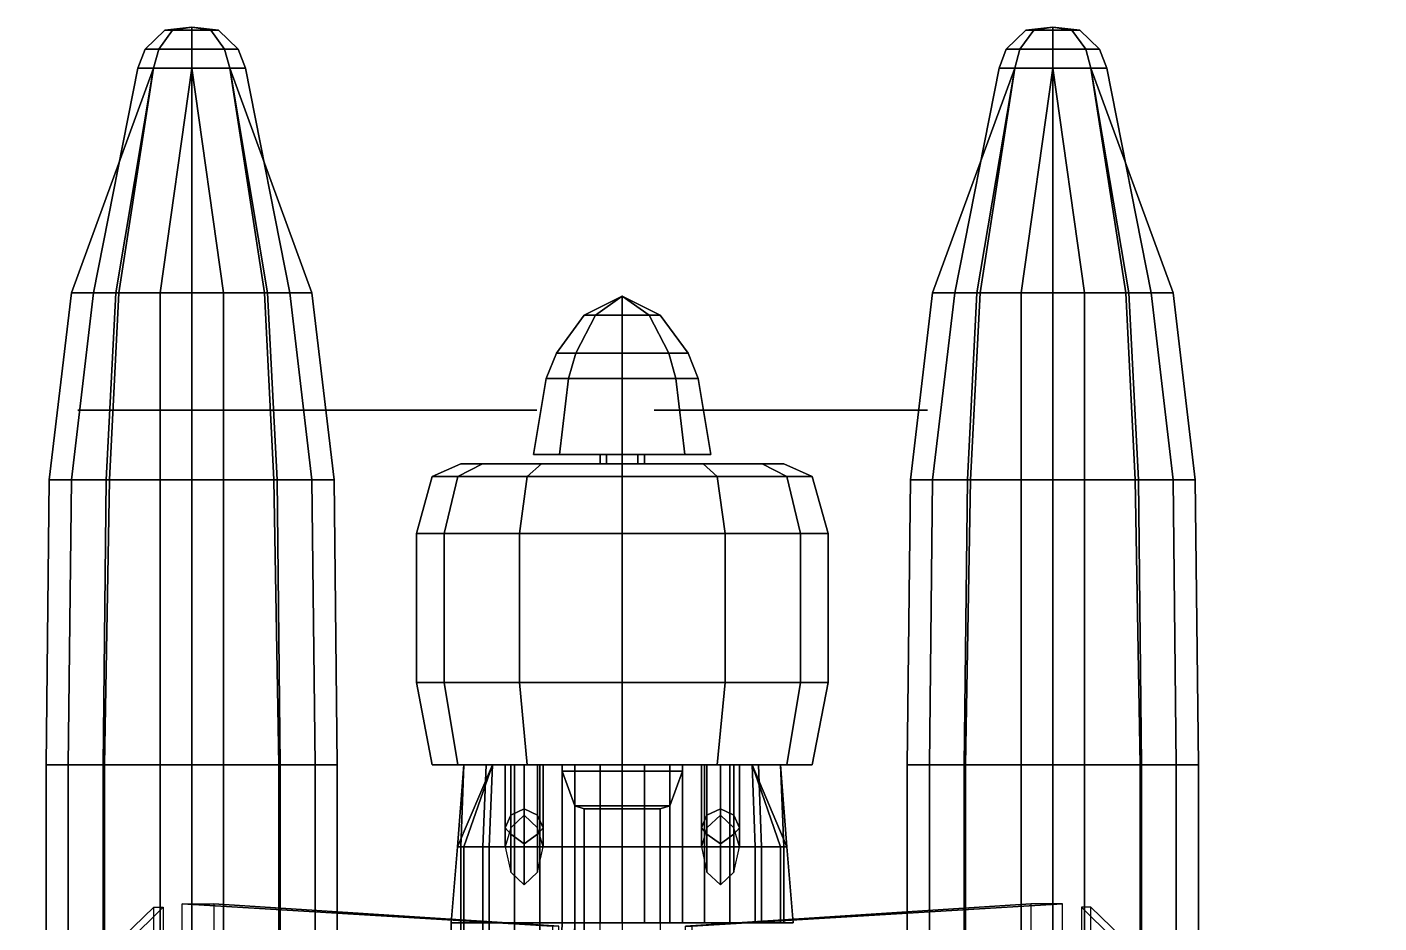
# Model space of a CAD drawing. Header units: millimetres. Extents: x -6.2 to 6.2, y -5.5 to 26.6.
# Drawn here: x -1.88 to 2.39, y 2.51 to 5.34 of the extents above; entities that cross this region are included whole.
import ezdxf

# ---------------------------------------------------------------- set-up
doc = ezdxf.new("R2010")
doc.units = ezdxf.units.MM
for name, color, linetype in [('propeller', 6, 'Continuous'), ('wing1', 5, 'Continuous'), ('wing2', 6, 'Continuous')]:
    doc.layers.add(name, color=color, linetype=linetype)

msp = doc.modelspace()

# ---------------------------------------------------------------- linework, layer by layer
for points in [[(-0.4417, 3.96, 0.255), (-0.51, 3.96), (-0.6, 3.92), (-0.5196, 3.92, 0.3)], [(-0.51, 3.96), (-0.4417, 3.96, -0.255), (-0.5196, 3.92, -0.3), (-0.6, 3.92)], [(-0.255, 3.96, 0.4417), (-0.4417, 3.96, 0.255), (-0.5196, 3.92, 0.3), (-0.3, 3.92, 0.5196)], [(-0.4417, 3.96, -0.255), (-0.255, 3.96, -0.4417), (-0.3, 3.92, -0.5196), (-0.5196, 3.92, -0.3)], [(0.4417, 3.96, 0.255), (-0.51, 3.96), (-0.4417, 3.96, 0.255), (0.255, 3.96, 0.4417)], [(0.51, 3.96), (-0.4417, 3.96, -0.255), (-0.51, 3.96), (0.4417, 3.96, 0.255)], [(0.255, 3.96, 0.4417), (-0.4417, 3.96, 0.255), (-0.255, 3.96, 0.4417), (0, 3.96, 0.51)], [(0.4417, 3.96, -0.255), (-0.255, 3.96, -0.4417), (-0.4417, 3.96, -0.255), (0.51, 3.96)], [(0, 3.96, 0.51), (-0.255, 3.96, 0.4417), (-0.3, 3.92, 0.5196), (0, 3.92, 0.6)], [(-0.255, 3.96, -0.4417), (0, 3.96, -0.51), (0, 3.92, -0.6), (-0.3, 3.92, -0.5196)], [(0.255, 3.96, -0.4417), (0, 3.96, -0.51), (-0.255, 3.96, -0.4417), (0.4417, 3.96, -0.255)], [(0.255, 3.96, 0.4417), (0, 3.96, 0.51), (0, 3.92, 0.6), (0.3, 3.92, 0.5196)], [(0, 3.96, -0.51), (0.255, 3.96, -0.4417), (0.3, 3.92, -0.5196), (0, 3.92, -0.6)], [(0.4417, 3.96, 0.255), (0.255, 3.96, 0.4417), (0.3, 3.92, 0.5196), (0.5196, 3.92, 0.3)], [(0.255, 3.96, -0.4417), (0.4417, 3.96, -0.255), (0.5196, 3.92, -0.3), (0.3, 3.92, -0.5196)], [(0.51, 3.96), (0.4417, 3.96, 0.255), (0.5196, 3.92, 0.3), (0.6, 3.92)], [(0.4417, 3.96, -0.255), (0.51, 3.96), (0.6, 3.92), (0.5196, 3.92, -0.3)], [(-0.5629, 3.74, -0.325), (-0.65, 3.74), (-0.6, 3.92), (-0.5196, 3.92, -0.3)], [(-0.65, 3.74), (-0.5629, 3.74, 0.325), (-0.5196, 3.92, 0.3), (-0.6, 3.92)], [(-0.325, 3.74, -0.5629), (-0.5629, 3.74, -0.325), (-0.5196, 3.92, -0.3), (-0.3, 3.92, -0.5196)], [(-0.5629, 3.74, 0.325), (-0.325, 3.74, 0.5629), (-0.3, 3.92, 0.5196), (-0.5196, 3.92, 0.3)], [(0, 3.74, -0.65), (-0.325, 3.74, -0.5629), (-0.3, 3.92, -0.5196), (0, 3.92, -0.6)], [(-0.325, 3.74, 0.5629), (0, 3.74, 0.65), (0, 3.92, 0.6), (-0.3, 3.92, 0.5196)], [(0.325, 3.74, -0.5629), (0, 3.74, -0.65), (0, 3.92, -0.6), (0.3, 3.92, -0.5196)], [(0, 3.74, 0.65), (0.325, 3.74, 0.5629), (0.3, 3.92, 0.5196), (0, 3.92, 0.6)], [(0.5629, 3.74, -0.325), (0.325, 3.74, -0.5629), (0.3, 3.92, -0.5196), (0.5196, 3.92, -0.3)], [(0.325, 3.74, 0.5629), (0.5629, 3.74, 0.325), (0.5196, 3.92, 0.3), (0.3, 3.92, 0.5196)], [(0.65, 3.74), (0.5629, 3.74, -0.325), (0.5196, 3.92, -0.3), (0.6, 3.92)], [(0.5629, 3.74, 0.325), (0.65, 3.74), (0.6, 3.92), (0.5196, 3.92, 0.3)], [(-0.5629, 3.74, 0.325), (-0.65, 3.74), (-0.65, 3.27), (-0.5629, 3.27, 0.325)], [(-0.65, 3.74), (-0.5629, 3.74, -0.325), (-0.5629, 3.27, -0.325), (-0.65, 3.27)], [(-0.325, 3.74, 0.5629), (-0.5629, 3.74, 0.325), (-0.5629, 3.27, 0.325), (-0.325, 3.27, 0.5629)], [(-0.5629, 3.74, -0.325), (-0.325, 3.74, -0.5629), (-0.325, 3.27, -0.5629), (-0.5629, 3.27, -0.325)], [(0, 3.74, 0.65), (-0.325, 3.74, 0.5629), (-0.325, 3.27, 0.5629), (0, 3.27, 0.65)], [(-0.325, 3.74, -0.5629), (0, 3.74, -0.65), (0, 3.27, -0.65), (-0.325, 3.27, -0.5629)], [(0.325, 3.74, 0.5629), (0, 3.74, 0.65), (0, 3.27, 0.65), (0.325, 3.27, 0.5629)], [(0, 3.74, -0.65), (0.325, 3.74, -0.5629), (0.325, 3.27, -0.5629), (0, 3.27, -0.65)], [(0.5629, 3.74, 0.325), (0.325, 3.74, 0.5629), (0.325, 3.27, 0.5629), (0.5629, 3.27, 0.325)], [(0.325, 3.74, -0.5629), (0.5629, 3.74, -0.325), (0.5629, 3.27, -0.325), (0.325, 3.27, -0.5629)], [(0.65, 3.74), (0.5629, 3.74, 0.325), (0.5629, 3.27, 0.325), (0.65, 3.27)], [(0.5629, 3.74, -0.325), (0.65, 3.74), (0.65, 3.27), (0.5629, 3.27, -0.325)], [(-0.5196, 3.01, -0.3), (-0.6, 3.01), (-0.65, 3.27), (-0.5629, 3.27, -0.325)], [(-0.6, 3.01), (-0.5196, 3.01, 0.3), (-0.5629, 3.27, 0.325), (-0.65, 3.27)], [(-0.3, 3.01, -0.5196), (-0.5196, 3.01, -0.3), (-0.5629, 3.27, -0.325), (-0.325, 3.27, -0.5629)], [(-0.5196, 3.01, 0.3), (-0.3, 3.01, 0.5196), (-0.325, 3.27, 0.5629), (-0.5629, 3.27, 0.325)], [(0, 3.01, -0.6), (-0.3, 3.01, -0.5196), (-0.325, 3.27, -0.5629), (0, 3.27, -0.65)], [(-0.3, 3.01, 0.5196), (0, 3.01, 0.6), (0, 3.27, 0.65), (-0.325, 3.27, 0.5629)], [(0.3, 3.01, -0.5196), (0, 3.01, -0.6), (0, 3.27, -0.65), (0.325, 3.27, -0.5629)], [(0, 3.01, 0.6), (0.3, 3.01, 0.5196), (0.325, 3.27, 0.5629), (0, 3.27, 0.65)], [(0.5196, 3.01, -0.3), (0.3, 3.01, -0.5196), (0.325, 3.27, -0.5629), (0.5629, 3.27, -0.325)], [(0.3, 3.01, 0.5196), (0.5196, 3.01, 0.3), (0.5629, 3.27, 0.325), (0.325, 3.27, 0.5629)], [(0.6, 3.01), (0.5196, 3.01, -0.3), (0.5629, 3.27, -0.325), (0.65, 3.27)], [(0.5196, 3.01, 0.3), (0.6, 3.01), (0.65, 3.27), (0.5629, 3.27, 0.325)], [(-0.6, 3.01), (0.5196, 3.01, -0.3), (0.6, 3.01), (-0.5196, 3.01, 0.3)], [(-0.5196, 3.01, -0.3), (0.3, 3.01, -0.5196), (0.5196, 3.01, -0.3), (-0.6, 3.01)], [(-0.5, 3.01, -0.17), (-0.5, 3.01, -0.17), (-0.51, 2.75, -0.23), (-0.52, 2.75, -0.1153)], [(-0.41, 3.01, 0.2), (-0.41, 3.01, 0.2), (-0.52, 2.75, 0.01), (-0.5, 2.75, 0.17)], [(-0.5, 3.01, -0.17), (-0.5, 3.01, -0.17), (-0.52, 2.75, -0.1153), (-0.52, 2.75, 0.01)], [(-0.5, 3.01, -0.17), (-0.5, 3.01, -0.17), (-0.52, 2.75, 0.01), (-0.41, 3.01, 0.2)], [(-0.5196, 3.01, 0.3), (0.6, 3.01), (0.5196, 3.01, 0.3), (-0.3, 3.01, 0.5196)], [(-0.3, 3.01, -0.5196), (0, 3.01, -0.6), (0.3, 3.01, -0.5196), (-0.5196, 3.01, -0.3)], [(-0.5, 3.01, -0.17), (-0.43, 3.01, -0.32), (-0.44, 2.75, -0.38), (-0.51, 2.75, -0.23)], [(-0.41, 3.01, 0.2), (-0.41, 3.01, 0.2), (-0.5, 2.75, 0.17), (-0.42, 2.75, 0.31)], [(-0.43, 3.01, -0.32), (-0.34, 3.01, -0.44), (-0.34, 2.75, -0.5), (-0.44, 2.75, -0.38)], [(-0.26, 3.01, 0.41), (-0.41, 3.01, 0.2), (-0.42, 2.75, 0.31), (-0.26, 2.75, 0.52)], [(-0.3524, 3.01, -0.4476), (-0.37, 3.01, -0.49), (-0.37, 2.81, -0.54), (-0.3524, 2.79, -0.52)], [(-0.37, 3.01, -0.49), (-0.3524, 3.01, -0.5324), (-0.3524, 2.85, -0.58), (-0.37, 2.81, -0.54)], [(-0.31, 3.01, -0.43), (-0.3524, 3.01, -0.4476), (-0.3524, 2.79, -0.52), (-0.31, 2.76, -0.5)], [(-0.3524, 3.01, -0.5324), (-0.31, 3.01, -0.55), (-0.31, 2.87, -0.6), (-0.3524, 2.85, -0.58)], [(-0.34, 3.01, -0.44), (-0.19, 3.01, -0.55), (-0.19, 2.75, -0.61), (-0.34, 2.75, -0.5)], [(-0.2676, 3.01, -0.4476), (-0.31, 3.01, -0.43), (-0.31, 2.76, -0.5), (-0.2676, 2.79, -0.52)], [(-0.31, 3.01, -0.55), (-0.2676, 3.01, -0.5324), (-0.2676, 2.85, -0.58), (-0.31, 2.87, -0.6)], [(-0.3, 3.01, 0.5196), (0.5196, 3.01, 0.3), (0.3, 3.01, 0.5196), (0, 3.01, 0.6)], [(-0.25, 3.01, -0.49), (-0.2676, 3.01, -0.4476), (-0.2676, 2.79, -0.52), (-0.25, 2.81, -0.54)], [(-0.2676, 3.01, -0.5324), (-0.25, 3.01, -0.49), (-0.25, 2.81, -0.54), (-0.2676, 2.85, -0.58)], [(-0.15, 3.01, 0.47), (-0.26, 3.01, 0.41), (-0.26, 2.75, 0.52), (-0.15, 2.75, 0.58)], [(-0.19, 3.01, -0.55), (0.19, 3.01, -0.55), (0.19, 2.99, -0.5546), (-0.19, 2.99, -0.5546)], [(-0.07, 3.01, 0.5), (-0.15, 3.01, 0.47), (-0.15, 2.75, 0.58), (-0.07, 2.75, 0.61)], [(0, 3.01, 0.51), (-0.07, 3.01, 0.5), (-0.07, 2.75, 0.61), (0, 2.75, 0.62)], [(0, 2.75, 0.62), (0.07, 2.75, 0.61), (0.07, 3.01, 0.5), (0, 3.01, 0.51)], [(0.07, 2.75, 0.61), (0.15, 2.75, 0.58), (0.15, 3.01, 0.47), (0.07, 3.01, 0.5)], [(0.15, 2.75, 0.58), (0.26, 2.75, 0.52), (0.26, 3.01, 0.41), (0.15, 3.01, 0.47)], [(0.34, 2.75, -0.5), (0.19, 2.75, -0.61), (0.19, 3.01, -0.55), (0.34, 3.01, -0.44)], [(0.2676, 3.01, -0.4476), (0.25, 3.01, -0.49), (0.25, 2.81, -0.54), (0.2676, 2.79, -0.52)], [(0.25, 3.01, -0.49), (0.2676, 3.01, -0.5324), (0.2676, 2.85, -0.58), (0.25, 2.81, -0.54)], [(0.26, 2.75, 0.52), (0.42, 2.75, 0.31), (0.41, 3.01, 0.2), (0.26, 3.01, 0.41)], [(0.31, 3.01, -0.43), (0.2676, 3.01, -0.4476), (0.2676, 2.79, -0.52), (0.31, 2.76, -0.5)], [(0.2676, 3.01, -0.5324), (0.31, 3.01, -0.55), (0.31, 2.87, -0.6), (0.2676, 2.85, -0.58)], [(0.3524, 3.01, -0.4476), (0.31, 3.01, -0.43), (0.31, 2.76, -0.5), (0.3524, 2.79, -0.52)], [(0.31, 3.01, -0.55), (0.3524, 3.01, -0.5324), (0.3524, 2.85, -0.58), (0.31, 2.87, -0.6)], [(0.44, 2.75, -0.38), (0.34, 2.75, -0.5), (0.34, 3.01, -0.44), (0.43, 3.01, -0.32)], [(0.37, 3.01, -0.49), (0.3524, 3.01, -0.4476), (0.3524, 2.79, -0.52), (0.37, 2.81, -0.54)], [(0.3524, 3.01, -0.5324), (0.37, 3.01, -0.49), (0.37, 2.81, -0.54), (0.3524, 2.85, -0.58)], [(0.42, 2.75, 0.31), (0.5, 2.75, 0.17), (0.41, 3.01, 0.2)], [(0.5, 2.75, 0.17), (0.52, 2.75, 0.01), (0.41, 3.01, 0.2)], [(0.52, 2.75, 0.01), (0.5, 3.01, -0.17), (0.41, 3.01, 0.2)], [(0.51, 2.75, -0.23), (0.44, 2.75, -0.38), (0.43, 3.01, -0.32), (0.5, 3.01, -0.17)], [(0.52, 2.75, -0.1153), (0.51, 2.75, -0.23), (0.5, 3.01, -0.17)], [(0.52, 2.75, 0.01), (0.52, 2.75, -0.1153), (0.5, 3.01, -0.17)], [(-0.31, 2.85, -0.66), (-0.3524, 2.81, -0.66), (-0.3524, 2.85, -0.58), (-0.31, 2.87, -0.6)], [(-0.2676, 2.81, -0.66), (-0.31, 2.85, -0.66), (-0.31, 2.87, -0.6), (-0.2676, 2.85, -0.58)], [(0.31, 2.85, -0.66), (0.2676, 2.81, -0.66), (0.2676, 2.85, -0.58), (0.31, 2.87, -0.6)], [(0.3524, 2.81, -0.66), (0.31, 2.85, -0.66), (0.31, 2.87, -0.6), (0.3524, 2.85, -0.58)], [(-0.3524, 2.81, -0.66), (-0.37, 2.75, -0.66), (-0.37, 2.81, -0.54), (-0.3524, 2.85, -0.58)], [(-0.25, 2.75, -0.66), (-0.2676, 2.81, -0.66), (-0.2676, 2.85, -0.58), (-0.25, 2.81, -0.54)], [(0.2676, 2.81, -0.66), (0.25, 2.75, -0.66), (0.25, 2.81, -0.54), (0.2676, 2.85, -0.58)], [(0.37, 2.75, -0.66), (0.3524, 2.81, -0.66), (0.3524, 2.85, -0.58), (0.37, 2.81, -0.54)], [(-0.37, 2.75, -0.66), (-0.3524, 2.67, -0.66), (-0.3524, 2.79, -0.52), (-0.37, 2.81, -0.54)], [(-0.3524, 2.67, -0.66), (-0.31, 2.63, -0.66), (-0.31, 2.76, -0.5), (-0.3524, 2.79, -0.52)], [(-0.31, 2.63, -0.66), (-0.2676, 2.67, -0.66), (-0.2676, 2.79, -0.52), (-0.31, 2.76, -0.5)], [(-0.2676, 2.67, -0.66), (-0.25, 2.75, -0.66), (-0.25, 2.81, -0.54), (-0.2676, 2.79, -0.52)], [(0.25, 2.75, -0.66), (0.2676, 2.67, -0.66), (0.2676, 2.79, -0.52), (0.25, 2.81, -0.54)], [(0.2676, 2.67, -0.66), (0.31, 2.63, -0.66), (0.31, 2.76, -0.5), (0.2676, 2.79, -0.52)], [(0.31, 2.63, -0.66), (0.3524, 2.67, -0.66), (0.3524, 2.79, -0.52), (0.31, 2.76, -0.5)], [(0.3524, 2.67, -0.66), (0.37, 2.75, -0.66), (0.37, 2.81, -0.54), (0.3524, 2.79, -0.52)], [(-0.5, 2.75, 0.17), (-0.52, 2.75, 0.01), (-0.54, 2.51, 0.01), (-0.5, 2.51, 0.18)], [(-0.52, 2.75, 0.01), (-0.52, 2.75, -0.1153), (-0.54, 2.51, -0.13), (-0.54, 2.51, 0.01)], [(-0.52, 2.75, -0.1153), (-0.51, 2.75, -0.23), (-0.51, 2.51, -0.27), (-0.54, 2.51, -0.13)], [(-0.51, 2.75, -0.23), (-0.44, 2.75, -0.38), (-0.44, 2.51, -0.42), (-0.51, 2.51, -0.27)], [(-0.42, 2.75, 0.31), (-0.5, 2.75, 0.17), (-0.5, 2.51, 0.18), (-0.42, 2.51, 0.35)], [(-0.44, 2.75, -0.38), (-0.34, 2.75, -0.5), (-0.34, 2.51, -0.54), (-0.44, 2.51, -0.42)], [(-0.26, 2.75, 0.52), (-0.42, 2.75, 0.31), (-0.42, 2.51, 0.35), (-0.26, 2.51, 0.56)], [(-0.34, 2.75, -0.5), (-0.19, 2.75, -0.61), (-0.19, 2.51, -0.65), (-0.34, 2.51, -0.54)], [(-0.15, 2.75, 0.58), (-0.26, 2.75, 0.52), (-0.26, 2.51, 0.56), (-0.15, 2.51, 0.62)], [(-0.07, 2.75, 0.61), (-0.15, 2.75, 0.58), (-0.15, 2.51, 0.62), (-0.07, 2.51, 0.65)], [(0, 2.75, 0.62), (-0.07, 2.75, 0.61), (-0.07, 2.51, 0.65), (0, 2.51, 0.66)], [(0, 2.51, 0.66), (0.07, 2.51, 0.65), (0.07, 2.75, 0.61), (0, 2.75, 0.62)], [(0.07, 2.51, 0.65), (0.15, 2.51, 0.62), (0.15, 2.75, 0.58), (0.07, 2.75, 0.61)], [(0.15, 2.51, 0.62), (0.26, 2.51, 0.56), (0.26, 2.75, 0.52), (0.15, 2.75, 0.58)], [(0.34, 2.51, -0.54), (0.19, 2.51, -0.65), (0.19, 2.75, -0.61), (0.34, 2.75, -0.5)], [(0.26, 2.51, 0.56), (0.42, 2.51, 0.35), (0.42, 2.75, 0.31), (0.26, 2.75, 0.52)], [(0.44, 2.51, -0.42), (0.34, 2.51, -0.54), (0.34, 2.75, -0.5), (0.44, 2.75, -0.38)], [(0.42, 2.51, 0.35), (0.5, 2.51, 0.18), (0.5, 2.75, 0.17), (0.42, 2.75, 0.31)], [(0.51, 2.51, -0.27), (0.44, 2.51, -0.42), (0.44, 2.75, -0.38), (0.51, 2.75, -0.23)], [(0.5, 2.51, 0.18), (0.54, 2.51, 0.01), (0.52, 2.75, 0.01), (0.5, 2.75, 0.17)], [(0.54, 2.51, -0.13), (0.51, 2.51, -0.27), (0.51, 2.75, -0.23), (0.52, 2.75, -0.1153)], [(0.54, 2.51, 0.01), (0.54, 2.51, -0.13), (0.52, 2.75, -0.1153), (0.52, 2.75, 0.01)], [(-0.54, 2.51, -0.13), (-0.51, 2.51, -0.27), (-0.51, 2.08, -0.2669), (-0.55, 2.08, -0.1153)], [(-0.54, 2.51, 0.01), (-0.54, 2.51, -0.13), (-0.55, 2.08, -0.1153), (-0.55, 2.08, 0.0362)], [(-0.5, 2.51, 0.18), (-0.54, 2.51, 0.01), (-0.55, 2.08, 0.0362), (-0.5, 2.08, 0.2203)], [(-0.51, 2.51, -0.27), (-0.44, 2.51, -0.42), (-0.44, 2.08, -0.4293), (-0.51, 2.08, -0.2669)], [(-0.42, 2.51, 0.35), (-0.5, 2.51, 0.18), (-0.5, 2.08, 0.2203), (-0.42, 2.08, 0.4044)], [(-0.44, 2.51, -0.42), (-0.34, 2.51, -0.54), (-0.35, 2.08, -0.5592), (-0.44, 2.08, -0.4293)], [(-0.26, 2.51, 0.56), (-0.42, 2.51, 0.35), (-0.42, 2.08, 0.4044), (-0.26, 2.08, 0.6317)], [(-0.34, 2.51, -0.54), (-0.19, 2.51, -0.65), (-0.2057, 2.08, -0.6783), (-0.35, 2.08, -0.5592)], [(-0.15, 2.51, 0.62), (-0.26, 2.51, 0.56), (-0.26, 2.08, 0.6317), (-0.1624, 2.08, 0.6967)], [(0, 2.08, -0.7), (-0.2057, 2.08, -0.6783), (-0.19, 2.51, -0.65), (0, 2.51, -0.67)], [(-0.07, 2.51, 0.65), (-0.15, 2.51, 0.62), (-0.1624, 2.08, 0.6967), (-0.0758, 2.08, 0.7292)]]:
    msp.add_3dface(points)
at = {"color": 2}
for points in [[(-0.15, 2.75, -0.77), (-0.19, 2.75, -0.61), (-0.19, 2.99, -0.5546), (-0.15, 2.88, -0.77)], [(0.15, 2.88, -0.77), (-0.15, 2.88, -0.77), (-0.19, 2.99, -0.5546), (0.19, 2.99, -0.5546)], [(0.15, 2.88, -0.77), (0.19, 2.99, -0.5546), (0.19, 2.75, -0.61), (0.15, 2.75, -0.77)], [(-0.12, 2.75, -0.78), (-0.15, 2.75, -0.77), (-0.15, 2.88, -0.77), (-0.12, 2.87, -0.78)], [(0.12, 2.87, -0.78), (-0.12, 2.87, -0.78), (-0.15, 2.88, -0.77), (0.15, 2.88, -0.77)], [(0.12, 2.75, -0.78), (-0.12, 2.75, -0.78), (-0.12, 2.87, -0.78), (0.12, 2.87, -0.78)], [(0.12, 2.87, -0.78), (0.15, 2.88, -0.77), (0.15, 2.75, -0.77), (0.12, 2.75, -0.78)], [(-0.15, 2.51, -0.77), (-0.19, 2.51, -0.65), (-0.19, 2.75, -0.61), (-0.15, 2.75, -0.77)], [(-0.12, 2.51, -0.78), (-0.15, 2.51, -0.77), (-0.15, 2.75, -0.77), (-0.12, 2.75, -0.78)], [(0.12, 2.51, -0.78), (-0.12, 2.51, -0.78), (-0.12, 2.75, -0.78), (0.12, 2.75, -0.78)], [(0.12, 2.75, -0.78), (0.15, 2.75, -0.77), (0.15, 2.51, -0.77), (0.12, 2.51, -0.78)], [(0.15, 2.75, -0.77), (0.19, 2.75, -0.61), (0.19, 2.51, -0.65), (0.15, 2.51, -0.77)], [(-0.15, 2.33, -0.77), (-0.19, 2.33, -0.66), (-0.19, 2.51, -0.65), (-0.15, 2.51, -0.77)], [(-0.12, 2.33, -0.78), (-0.15, 2.33, -0.77), (-0.15, 2.51, -0.77), (-0.12, 2.51, -0.78)], [(0.12, 2.33, -0.78), (-0.12, 2.33, -0.78), (-0.12, 2.51, -0.78), (0.12, 2.51, -0.78)]]:
    msp.add_3dface(points, dxfattribs=at)
at = {"layer": 'propeller'}
for points in [[(0, 4.49), (-0.12, 4.43), (-0.0849, 4.43, 0.0849), (0, 4.49)], [(0, 4.49), (-0.0849, 4.43, -0.0849), (-0.12, 4.43), (0, 4.49)], [(0, 4.49), (-0.0849, 4.43, 0.0849), (0, 4.43, 0.12), (0, 4.49)], [(0, 4.49), (0, 4.43, -0.12), (-0.0849, 4.43, -0.0849), (0, 4.49)], [(0, 4.49), (0, 4.43, 0.12), (0.0849, 4.43, 0.0849), (0, 4.49)], [(0, 4.49), (0.0849, 4.43, 0.0849), (0.12, 4.43), (0, 4.49)], [(0, 4.49), (0.12, 4.43), (0.0849, 4.43, -0.0849), (0, 4.49)], [(0, 4.49), (0.0849, 4.43, -0.0849), (0, 4.43, -0.12), (0, 4.49)], [(-0.12, 4.43), (-0.2078, 4.31), (-0.147, 4.31, 0.147), (-0.0849, 4.43, 0.0849)], [(-0.0849, 4.43, -0.0849), (-0.147, 4.31, -0.147), (-0.2078, 4.31), (-0.12, 4.43)], [(-0.0849, 4.43, 0.0849), (-0.147, 4.31, 0.147), (0, 4.31, 0.2078), (0, 4.43, 0.12)], [(0, 4.43, -0.12), (0, 4.31, -0.2078), (-0.147, 4.31, -0.147), (-0.0849, 4.43, -0.0849)], [(0, 4.43, 0.12), (0, 4.31, 0.2078), (0.147, 4.31, 0.147), (0.0849, 4.43, 0.0849)], [(0.0849, 4.43, -0.0849), (0.147, 4.31, -0.147), (0, 4.31, -0.2078), (0, 4.43, -0.12)], [(0.0849, 4.43, 0.0849), (0.147, 4.31, 0.147), (0.2078, 4.31), (0.12, 4.43)], [(0.12, 4.43), (0.2078, 4.31), (0.147, 4.31, -0.147), (0.0849, 4.43, -0.0849)], [(-0.2078, 4.31), (-0.24, 4.23), (-0.1697, 4.23, 0.1697), (-0.147, 4.31, 0.147)], [(-0.147, 4.31, -0.147), (-0.1697, 4.23, -0.1697), (-0.24, 4.23), (-0.2078, 4.31)], [(-0.147, 4.31, 0.147), (-0.1697, 4.23, 0.1697), (0, 4.23, 0.24), (0, 4.31, 0.2078)], [(0, 4.31, -0.2078), (0, 4.23, -0.24), (-0.1697, 4.23, -0.1697), (-0.147, 4.31, -0.147)], [(0, 4.31, 0.2078), (0, 4.23, 0.24), (0.1697, 4.23, 0.1697), (0.147, 4.31, 0.147)], [(0.147, 4.31, -0.147), (0.1697, 4.23, -0.1697), (0, 4.23, -0.24), (0, 4.31, -0.2078)], [(0.147, 4.31, 0.147), (0.1697, 4.23, 0.1697), (0.24, 4.23), (0.2078, 4.31)], [(0.2078, 4.31), (0.24, 4.23), (0.1697, 4.23, -0.1697), (0.147, 4.31, -0.147)], [(-0.198, 3.99, -0.198), (-0.28, 3.99), (-0.24, 4.23), (-0.1697, 4.23, -0.1697)], [(-0.28, 3.99), (-0.198, 3.99, 0.198), (-0.1697, 4.23, 0.1697), (-0.24, 4.23)], [(0, 3.99, -0.28), (-0.198, 3.99, -0.198), (-0.1697, 4.23, -0.1697), (0, 4.23, -0.24)], [(-0.198, 3.99, 0.198), (0, 3.99, 0.28), (0, 4.23, 0.24), (-0.1697, 4.23, 0.1697)], [(0.198, 3.99, -0.198), (0, 3.99, -0.28), (0, 4.23, -0.24), (0.1697, 4.23, -0.1697)], [(0, 3.99, 0.28), (0.198, 3.99, 0.198), (0.1697, 4.23, 0.1697), (0, 4.23, 0.24)], [(0.28, 3.99), (0.198, 3.99, -0.198), (0.1697, 4.23, -0.1697), (0.24, 4.23)], [(0.198, 3.99, 0.198), (0.28, 3.99), (0.24, 4.23), (0.1697, 4.23, 0.1697)], [(-1.72, 4.13, 0.07), (-1.7, 4.13, 0.05), (-1.47, 4.13, 0.17), (-1.72, 4.13, 0.12)], [(-1.72, 4.13, 0.12), (-1.47, 4.13, 0.17), (-1.7, 4.13, 0.05), (-1.72, 4.13, 0.07)], [(-1.47, 4.13, 0.17), (-1.12, 4.13, 0.2), (-1.15, 4.13, -0.07), (-1.7, 4.13, 0.05)], [(-1.7, 4.13, 0.05), (-1.15, 4.13, -0.07), (-1.12, 4.13, 0.2), (-1.47, 4.13, 0.17)], [(-1.15, 4.13, -0.07), (-0.86, 4.13, -0.1), (-0.85, 4.13, 0.2), (-1.12, 4.13, 0.2)], [(-1.12, 4.13, 0.2), (-0.85, 4.13, 0.2), (-0.86, 4.13, -0.1), (-1.15, 4.13, -0.07)], [(-0.85, 4.13, 0.2), (-0.69, 4.13, 0.18), (-0.64, 4.13, -0.11), (-0.86, 4.13, -0.1)], [(-0.86, 4.13, -0.1), (-0.64, 4.13, -0.11), (-0.69, 4.13, 0.18), (-0.85, 4.13, 0.2)], [(-0.64, 4.13, -0.11), (-0.48, 4.13, -0.09), (-0.48, 4.13, 0.12), (-0.69, 4.13, 0.18)], [(-0.69, 4.13, 0.18), (-0.48, 4.13, 0.12), (-0.48, 4.13, -0.09), (-0.64, 4.13, -0.11)], [(-0.48, 4.13, -0.09), (-0.27, 4.13, -0.04), (-0.27, 4.13, 0.03), (-0.48, 4.13, 0.12)], [(-0.48, 4.13, 0.12), (-0.27, 4.13, 0.03), (-0.27, 4.13, -0.04), (-0.48, 4.13, -0.09)], [(0.3439, 4.13, 0.3557), (0.161, 4.13, 0.2188), (0.1004, 4.13, 0.2538), (0.1621, 4.13, 0.4607)], [(0.1621, 4.13, 0.4607), (0.1004, 4.13, 0.2538), (0.161, 4.13, 0.2188), (0.3439, 4.13, 0.3557)], [(0.1361, 4.13, -0.4757), (0.109, 4.13, -0.2488), (0.1696, 4.13, -0.2138), (0.3179, 4.13, -0.3707)], [(0.3179, 4.13, -0.3707), (0.1696, 4.13, -0.2138), (0.109, 4.13, -0.2488), (0.1361, 4.13, -0.4757)], [(0.4153, 4.13, -0.4993), (0.3179, 4.13, -0.3707), (0.1361, 4.13, -0.4757), (0.1891, 4.13, -0.6876)], [(0.1891, 4.13, -0.6876), (0.1361, 4.13, -0.4757), (0.3179, 4.13, -0.3707), (0.4153, 4.13, -0.4993)], [(0.2247, 4.13, 0.6093), (0.1621, 4.13, 0.4607), (0.3439, 4.13, 0.3557), (0.5009, 4.13, 0.5076)], [(0.5009, 4.13, 0.5076), (0.3439, 4.13, 0.3557), (0.1621, 4.13, 0.4607), (0.2247, 4.13, 0.6093)], [(0.2518, 4.13, -0.8361), (0.1891, 4.13, -0.6876), (0.4153, 4.13, -0.4993), (0.5166, 4.13, -0.6948)], [(0.5166, 4.13, -0.6948), (0.4153, 4.13, -0.4993), (0.1891, 4.13, -0.6876), (0.2518, 4.13, -0.8361)], [(0.5982, 4.13, 0.6361), (0.5009, 4.13, 0.5076), (0.2247, 4.13, 0.6093), (0.3434, 4.13, 0.7948)], [(0.3434, 4.13, 0.7948), (0.2247, 4.13, 0.6093), (0.5009, 4.13, 0.5076), (0.5982, 4.13, 0.6361)], [(0.6356, 4.13, -0.9609), (0.5166, 4.13, -0.6948), (0.2518, 4.13, -0.8361), (0.3868, 4.13, -1.0699)], [(0.3868, 4.13, -1.0699), (0.2518, 4.13, -0.8361), (0.5166, 4.13, -0.6948), (0.6356, 4.13, -0.9609)], [(0.5144, 4.13, 1.0309), (0.3434, 4.13, 0.7948), (0.5982, 4.13, 0.6361), (0.7332, 4.13, 0.8699)], [(0.7332, 4.13, 0.8699), (0.5982, 4.13, 0.6361), (0.3434, 4.13, 0.7948), (0.5144, 4.13, 1.0309)], [(0.5878, 4.13, -1.3581), (0.3868, 4.13, -1.0699), (0.6356, 4.13, -0.9609), (0.8067, 4.13, -1.4972)], [(0.8067, 4.13, -1.4972), (0.6356, 4.13, -0.9609), (0.3868, 4.13, -1.0699), (0.5878, 4.13, -1.3581)], [(0.8822, 4.13, 1.1881), (0.7332, 4.13, 0.8699), (0.5144, 4.13, 1.0309), (0.8933, 4.13, 1.4472)], [(0.8933, 4.13, 1.4472), (0.5144, 4.13, 1.0309), (0.7332, 4.13, 0.8699), (0.8822, 4.13, 1.1881)], [(0.7561, 4.13, -1.5496), (0.5878, 4.13, -1.3581), (0.8067, 4.13, -1.4972), (0.7994, 4.13, -1.5246)], [(0.7994, 4.13, -1.5246), (0.8067, 4.13, -1.4972), (0.5878, 4.13, -1.3581), (0.7561, 4.13, -1.5496)], [(0.9639, 4.13, 1.4296), (0.8822, 4.13, 1.1881), (0.8933, 4.13, 1.4472), (0.9206, 4.13, 1.4546)], [(0.9206, 4.13, 1.4546), (0.8933, 4.13, 1.4472), (0.8822, 4.13, 1.1881), (0.9639, 4.13, 1.4296)], [(-0.0495, 3.99, 0.0495), (-0.07, 3.99), (-0.07, 3.96), (-0.0495, 3.96, 0.0495)], [(-0.07, 3.99), (-0.0495, 3.99, -0.0495), (-0.0495, 3.96, -0.0495), (-0.07, 3.96)], [(0, 3.99, 0.07), (-0.0495, 3.99, 0.0495), (-0.0495, 3.96, 0.0495), (0, 3.96, 0.07)], [(-0.0495, 3.99, -0.0495), (0, 3.99, -0.07), (0, 3.96, -0.07), (-0.0495, 3.96, -0.0495)], [(0.0495, 3.99, 0.0495), (0, 3.99, 0.07), (0, 3.96, 0.07), (0.0495, 3.96, 0.0495)], [(0, 3.99, -0.07), (0.0495, 3.99, -0.0495), (0.0495, 3.96, -0.0495), (0, 3.96, -0.07)], [(0.07, 3.99), (0.0495, 3.99, 0.0495), (0.0495, 3.96, 0.0495), (0.07, 3.96)], [(0.0495, 3.99, -0.0495), (0.07, 3.99), (0.07, 3.96), (0.0495, 3.96, -0.0495)]]:
    msp.add_3dface(points, dxfattribs=at)
at = {"layer": 'wing1'}
for points in [[(1.36, 5.34, -2.4), (1.2999, 5.33, -2.4601), (1.275, 5.33, -2.4), (1.36, 5.34, -2.4)], [(1.36, 5.34, -2.4), (1.275, 5.33, -2.4), (1.2999, 5.33, -2.3399), (1.36, 5.34, -2.4)], [(1.36, 5.34, -2.4), (1.36, 5.33, -2.485), (1.2999, 5.33, -2.4601), (1.36, 5.34, -2.4)], [(1.36, 5.34, -2.4), (1.2999, 5.33, -2.3399), (1.36, 5.33, -2.315), (1.36, 5.34, -2.4)], [(1.36, 5.34, -2.4), (1.445, 5.33, -2.4), (1.4201, 5.33, -2.4601), (1.36, 5.34, -2.4)], [(1.36, 5.34, -2.4), (1.4201, 5.33, -2.4601), (1.36, 5.33, -2.485), (1.36, 5.34, -2.4)], [(1.36, 5.34, -2.4), (1.36, 5.33, -2.315), (1.4201, 5.33, -2.3399), (1.36, 5.34, -2.4)], [(1.36, 5.34, -2.4), (1.4201, 5.33, -2.3399), (1.445, 5.33, -2.4), (1.36, 5.34, -2.4)], [(1.2999, 5.33, -2.4601), (1.2559, 5.27, -2.5041), (1.2128, 5.27, -2.4), (1.275, 5.33, -2.4)], [(1.275, 5.33, -2.4), (1.2128, 5.27, -2.4), (1.2559, 5.27, -2.2959), (1.2999, 5.33, -2.3399)], [(1.36, 5.33, -2.485), (1.36, 5.27, -2.5472), (1.2559, 5.27, -2.5041), (1.2999, 5.33, -2.4601)], [(1.2999, 5.33, -2.3399), (1.2559, 5.27, -2.2959), (1.36, 5.27, -2.2528), (1.36, 5.33, -2.315)], [(1.4201, 5.33, -2.4601), (1.4641, 5.27, -2.5041), (1.36, 5.27, -2.5472), (1.36, 5.33, -2.485)], [(1.36, 5.33, -2.315), (1.36, 5.27, -2.2528), (1.4641, 5.27, -2.2959), (1.4201, 5.33, -2.3399)], [(1.445, 5.33, -2.4), (1.5072, 5.27, -2.4), (1.4641, 5.27, -2.5041), (1.4201, 5.33, -2.4601)], [(1.4201, 5.33, -2.3399), (1.4641, 5.27, -2.2959), (1.5072, 5.27, -2.4), (1.445, 5.33, -2.4)], [(1.2559, 5.27, -2.5041), (1.2398, 5.21, -2.5202), (1.19, 5.21, -2.4), (1.2128, 5.27, -2.4)], [(1.2128, 5.27, -2.4), (1.19, 5.21, -2.4), (1.2398, 5.21, -2.2798), (1.2559, 5.27, -2.2959)], [(1.36, 5.27, -2.5472), (1.36, 5.21, -2.57), (1.2398, 5.21, -2.5202), (1.2559, 5.27, -2.5041)], [(1.2559, 5.27, -2.2959), (1.2398, 5.21, -2.2798), (1.36, 5.21, -2.23), (1.36, 5.27, -2.2528)], [(1.4641, 5.27, -2.5041), (1.4802, 5.21, -2.5202), (1.36, 5.21, -2.57), (1.36, 5.27, -2.5472)], [(1.36, 5.27, -2.2528), (1.36, 5.21, -2.23), (1.4802, 5.21, -2.2798), (1.4641, 5.27, -2.2959)], [(1.5072, 5.27, -2.4), (1.53, 5.21, -2.4), (1.4802, 5.21, -2.5202), (1.4641, 5.27, -2.5041)], [(1.4641, 5.27, -2.2959), (1.4802, 5.21, -2.2798), (1.53, 5.21, -2.4), (1.5072, 5.27, -2.4)], [(1.2398, 5.21, -2.5202), (1.2398, 5.21, -2.5202), (1.12, 4.5, -2.63), (0.98, 4.5, -2.58)], [(1.19, 5.21, -2.4), (1.2398, 5.21, -2.5202), (0.98, 4.5, -2.58), (1.05, 4.5, -2.45)], [(1.2398, 5.21, -2.2798), (1.19, 5.21, -2.4), (1.05, 4.5, -2.45), (1.13, 4.5, -2.1742)], [(1.2398, 5.21, -2.5202), (1.36, 5.21, -2.57), (1.26, 4.5, -2.74), (1.12, 4.5, -2.63)], [(1.36, 5.21, -2.23), (1.2398, 5.21, -2.2798), (1.13, 4.5, -2.1742), (1.36, 4.5, -2.06)], [(1.36, 5.21, -2.57), (1.36, 5.21, -2.57), (1.36, 4.5, -2.82), (1.26, 4.5, -2.74)], [(1.36, 4.5, -2.06), (1.59, 4.5, -2.1742), (1.4802, 5.21, -2.2798), (1.36, 5.21, -2.23)], [(1.46, 4.5, -2.74), (1.36, 4.5, -2.82), (1.36, 5.21, -2.57)], [(1.6, 4.5, -2.63), (1.46, 4.5, -2.74), (1.36, 5.21, -2.57), (1.4802, 5.21, -2.5202)], [(1.59, 4.5, -2.1742), (1.67, 4.5, -2.45), (1.53, 5.21, -2.4), (1.4802, 5.21, -2.2798)], [(1.74, 4.5, -2.58), (1.6, 4.5, -2.63), (1.4802, 5.21, -2.5202)], [(1.67, 4.5, -2.45), (1.74, 4.5, -2.58), (1.4802, 5.21, -2.5202), (1.53, 5.21, -2.4)], [(0.98, 4.5, -2.58), (1.12, 4.5, -2.63), (1.09, 3.91, -2.63), (0.91, 3.91, -2.58)], [(1.05, 4.5, -2.45), (0.98, 4.5, -2.58), (0.91, 3.91, -2.58), (0.98, 3.91, -2.38)], [(1.13, 4.5, -2.1742), (1.05, 4.5, -2.45), (0.98, 3.91, -2.38), (1.1, 3.91, -2.1042)], [(1.12, 4.5, -2.63), (1.26, 4.5, -2.74), (1.26, 3.91, -2.74), (1.09, 3.91, -2.63)], [(1.36, 4.5, -2.06), (1.13, 4.5, -2.1742), (1.1, 3.91, -2.1042), (1.36, 3.91, -1.99)], [(1.26, 4.5, -2.74), (1.36, 4.5, -2.82), (1.36, 3.91, -2.82), (1.26, 3.91, -2.74)], [(1.46, 3.91, -2.74), (1.36, 3.91, -2.82), (1.36, 4.5, -2.82), (1.46, 4.5, -2.74)], [(1.36, 3.91, -1.99), (1.62, 3.91, -2.1042), (1.59, 4.5, -2.1742), (1.36, 4.5, -2.06)], [(1.63, 3.91, -2.63), (1.46, 3.91, -2.74), (1.46, 4.5, -2.74), (1.6, 4.5, -2.63)], [(1.62, 3.91, -2.1042), (1.74, 3.91, -2.38), (1.67, 4.5, -2.45), (1.59, 4.5, -2.1742)], [(1.81, 3.91, -2.58), (1.63, 3.91, -2.63), (1.6, 4.5, -2.63), (1.74, 4.5, -2.58)], [(1.74, 3.91, -2.38), (1.81, 3.91, -2.58), (1.74, 4.5, -2.58), (1.67, 4.5, -2.45)], [(0.91, 3.91, -2.58), (1.09, 3.91, -2.63), (1.08, 3.01, -2.6), (0.9, 3.01, -2.55)], [(0.98, 3.91, -2.38), (0.91, 3.91, -2.58), (0.9, 3.01, -2.55), (0.97, 3.01, -2.33)], [(1.1, 3.91, -2.1042), (0.98, 3.91, -2.38), (0.97, 3.01, -2.33), (1.0842, 3.01, -2.0542)], [(1.09, 3.91, -2.63), (1.26, 3.91, -2.74), (1.26, 3.01, -2.71), (1.08, 3.01, -2.6)], [(1.36, 3.91, -1.99), (1.1, 3.91, -2.1042), (1.0842, 3.01, -2.0542), (1.36, 3.01, -1.94)], [(1.26, 3.91, -2.74), (1.36, 3.91, -2.82), (1.36, 3.01, -2.79), (1.26, 3.01, -2.71)], [(1.46, 3.01, -2.71), (1.36, 3.01, -2.79), (1.36, 3.91, -2.82), (1.46, 3.91, -2.74)], [(1.36, 3.01, -1.94), (1.6358, 3.01, -2.0542), (1.62, 3.91, -2.1042), (1.36, 3.91, -1.99)], [(1.64, 3.01, -2.6), (1.46, 3.01, -2.71), (1.46, 3.91, -2.74), (1.63, 3.91, -2.63)], [(1.6358, 3.01, -2.0542), (1.75, 3.01, -2.33), (1.74, 3.91, -2.38), (1.62, 3.91, -2.1042)], [(1.82, 3.01, -2.55), (1.64, 3.01, -2.6), (1.63, 3.91, -2.63), (1.81, 3.91, -2.58)], [(1.75, 3.01, -2.33), (1.82, 3.01, -2.55), (1.81, 3.91, -2.58), (1.74, 3.91, -2.38)], [(0.9, 3.01, -2.55), (1.08, 3.01, -2.6), (1.08, 1.84, -2.56), (0.9, 1.84, -2.51)], [(0.97, 3.01, -2.33), (0.9, 3.01, -2.55), (0.9, 1.84, -2.51), (0.97, 1.84, -2.25)], [(1.0842, 3.01, -2.0542), (0.97, 3.01, -2.33), (0.97, 1.84, -2.25), (1.0842, 1.84, -1.9742)], [(1.08, 3.01, -2.6), (1.26, 3.01, -2.71), (1.26, 1.84, -2.67), (1.08, 1.84, -2.56)], [(1.36, 3.01, -1.94), (1.0842, 3.01, -2.0542), (1.0842, 1.84, -1.9742), (1.36, 1.84, -1.86)], [(1.26, 3.01, -2.71), (1.36, 3.01, -2.79), (1.36, 1.84, -2.75), (1.26, 1.84, -2.67)], [(1.46, 1.84, -2.67), (1.36, 1.84, -2.75), (1.36, 3.01, -2.79), (1.46, 3.01, -2.71)], [(1.36, 1.84, -1.86), (1.6358, 1.84, -1.9742), (1.6358, 3.01, -2.0542), (1.36, 3.01, -1.94)], [(1.64, 1.84, -2.56), (1.46, 1.84, -2.67), (1.46, 3.01, -2.71), (1.64, 3.01, -2.6)], [(1.6358, 1.84, -1.9742), (1.75, 1.84, -2.25), (1.75, 3.01, -2.33), (1.6358, 3.01, -2.0542)], [(1.82, 1.84, -2.51), (1.64, 1.84, -2.56), (1.64, 3.01, -2.6), (1.82, 3.01, -2.55)], [(1.75, 1.84, -2.25), (1.82, 1.84, -2.51), (1.82, 3.01, -2.55), (1.75, 3.01, -2.33)], [(1.29, 2.57, -2.09), (1.29, 2.34, -2.09), (0.2, 2.34, -0.66), (0.2, 2.5, -0.66)], [(0.22, 2.5, -0.62), (1.39, 2.57, -2.09), (1.29, 2.57, -2.09), (0.2, 2.5, -0.66)], [(0.22, 2.34, -0.64), (1.39, 2.34, -2.09), (1.39, 2.57, -2.09), (0.22, 2.5, -0.62)], [(2.39, 1.68, -0.49), (1.48, 2.56, -1.98), (1.45, 2.56, -1.98), (2.34, 1.68, -0.5)], [(1.45, 2.56, -1.98), (1.45, 2.43, -1.98), (2.34, 1.55, -0.5), (2.34, 1.68, -0.5)], [(2.39, 1.55, -0.49), (1.48, 2.43, -1.98), (1.48, 2.56, -1.98), (2.39, 1.68, -0.49)]]:
    msp.add_3dface(points, dxfattribs=at)
at = {"layer": 'wing2'}
for points in [[(-1.36, 5.34, -2.4), (-1.4201, 5.33, -2.3399), (-1.445, 5.33, -2.4), (-1.36, 5.34, -2.4)], [(-1.36, 5.34, -2.4), (-1.445, 5.33, -2.4), (-1.4201, 5.33, -2.4601), (-1.36, 5.34, -2.4)], [(-1.36, 5.34, -2.4), (-1.36, 5.33, -2.315), (-1.4201, 5.33, -2.3399), (-1.36, 5.34, -2.4)], [(-1.36, 5.34, -2.4), (-1.4201, 5.33, -2.4601), (-1.36, 5.33, -2.485), (-1.36, 5.34, -2.4)], [(-1.36, 5.34, -2.4), (-1.2999, 5.33, -2.3399), (-1.36, 5.33, -2.315), (-1.36, 5.34, -2.4)], [(-1.36, 5.34, -2.4), (-1.275, 5.33, -2.4), (-1.2999, 5.33, -2.3399), (-1.36, 5.34, -2.4)], [(-1.36, 5.34, -2.4), (-1.2999, 5.33, -2.4601), (-1.275, 5.33, -2.4), (-1.36, 5.34, -2.4)], [(-1.36, 5.34, -2.4), (-1.36, 5.33, -2.485), (-1.2999, 5.33, -2.4601), (-1.36, 5.34, -2.4)], [(-1.4201, 5.33, -2.3399), (-1.4641, 5.27, -2.2959), (-1.5072, 5.27, -2.4), (-1.445, 5.33, -2.4)], [(-1.445, 5.33, -2.4), (-1.5072, 5.27, -2.4), (-1.4641, 5.27, -2.5041), (-1.4201, 5.33, -2.4601)], [(-1.36, 5.33, -2.315), (-1.36, 5.27, -2.2528), (-1.4641, 5.27, -2.2959), (-1.4201, 5.33, -2.3399)], [(-1.4201, 5.33, -2.4601), (-1.4641, 5.27, -2.5041), (-1.36, 5.27, -2.5472), (-1.36, 5.33, -2.485)], [(-1.2999, 5.33, -2.3399), (-1.2559, 5.27, -2.2959), (-1.36, 5.27, -2.2528), (-1.36, 5.33, -2.315)], [(-1.36, 5.33, -2.485), (-1.36, 5.27, -2.5472), (-1.2559, 5.27, -2.5041), (-1.2999, 5.33, -2.4601)], [(-1.275, 5.33, -2.4), (-1.2128, 5.27, -2.4), (-1.2559, 5.27, -2.2959), (-1.2999, 5.33, -2.3399)], [(-1.2999, 5.33, -2.4601), (-1.2559, 5.27, -2.5041), (-1.2128, 5.27, -2.4), (-1.275, 5.33, -2.4)], [(-1.4641, 5.27, -2.2959), (-1.4802, 5.21, -2.2798), (-1.53, 5.21, -2.4), (-1.5072, 5.27, -2.4)], [(-1.5072, 5.27, -2.4), (-1.53, 5.21, -2.4), (-1.4802, 5.21, -2.5202), (-1.4641, 5.27, -2.5041)], [(-1.36, 5.27, -2.2528), (-1.36, 5.21, -2.23), (-1.4802, 5.21, -2.2798), (-1.4641, 5.27, -2.2959)], [(-1.4641, 5.27, -2.5041), (-1.4802, 5.21, -2.5202), (-1.36, 5.21, -2.57), (-1.36, 5.27, -2.5472)], [(-1.2559, 5.27, -2.2959), (-1.2398, 5.21, -2.2798), (-1.36, 5.21, -2.23), (-1.36, 5.27, -2.2528)], [(-1.36, 5.27, -2.5472), (-1.36, 5.21, -2.57), (-1.2398, 5.21, -2.5202), (-1.2559, 5.27, -2.5041)], [(-1.2128, 5.27, -2.4), (-1.19, 5.21, -2.4), (-1.2398, 5.21, -2.2798), (-1.2559, 5.27, -2.2959)], [(-1.2559, 5.27, -2.5041), (-1.2398, 5.21, -2.5202), (-1.19, 5.21, -2.4), (-1.2128, 5.27, -2.4)], [(-1.67, 4.5, -2.45), (-1.74, 4.5, -2.58), (-1.4802, 5.21, -2.5202), (-1.53, 5.21, -2.4)], [(-1.74, 4.5, -2.58), (-1.6, 4.5, -2.63), (-1.4802, 5.21, -2.5202)], [(-1.59, 4.5, -2.1742), (-1.67, 4.5, -2.45), (-1.53, 5.21, -2.4), (-1.4802, 5.21, -2.2798)], [(-1.6, 4.5, -2.63), (-1.46, 4.5, -2.74), (-1.36, 5.21, -2.57), (-1.4802, 5.21, -2.5202)], [(-1.36, 4.5, -2.06), (-1.59, 4.5, -2.1742), (-1.4802, 5.21, -2.2798), (-1.36, 5.21, -2.23)], [(-1.46, 4.5, -2.74), (-1.36, 4.5, -2.82), (-1.36, 5.21, -2.57)], [(-1.36, 5.21, -2.23), (-1.2398, 5.21, -2.2798), (-1.13, 4.5, -2.1742), (-1.36, 4.5, -2.06)], [(-1.36, 5.21, -2.57), (-1.36, 5.21, -2.57), (-1.36, 4.5, -2.82), (-1.26, 4.5, -2.74)], [(-1.2398, 5.21, -2.5202), (-1.36, 5.21, -2.57), (-1.26, 4.5, -2.74), (-1.12, 4.5, -2.63)], [(-1.2398, 5.21, -2.2798), (-1.19, 5.21, -2.4), (-1.05, 4.5, -2.45), (-1.13, 4.5, -2.1742)], [(-1.19, 5.21, -2.4), (-1.2398, 5.21, -2.5202), (-0.98, 4.5, -2.58), (-1.05, 4.5, -2.45)], [(-1.2398, 5.21, -2.5202), (-1.2398, 5.21, -2.5202), (-1.12, 4.5, -2.63), (-0.98, 4.5, -2.58)], [(-1.74, 3.91, -2.38), (-1.81, 3.91, -2.58), (-1.74, 4.5, -2.58), (-1.67, 4.5, -2.45)], [(-1.81, 3.91, -2.58), (-1.63, 3.91, -2.63), (-1.6, 4.5, -2.63), (-1.74, 4.5, -2.58)], [(-1.62, 3.91, -2.1042), (-1.74, 3.91, -2.38), (-1.67, 4.5, -2.45), (-1.59, 4.5, -2.1742)], [(-1.63, 3.91, -2.63), (-1.46, 3.91, -2.74), (-1.46, 4.5, -2.74), (-1.6, 4.5, -2.63)], [(-1.36, 3.91, -1.99), (-1.62, 3.91, -2.1042), (-1.59, 4.5, -2.1742), (-1.36, 4.5, -2.06)], [(-1.46, 3.91, -2.74), (-1.36, 3.91, -2.82), (-1.36, 4.5, -2.82), (-1.46, 4.5, -2.74)], [(-1.26, 4.5, -2.74), (-1.36, 4.5, -2.82), (-1.36, 3.91, -2.82), (-1.26, 3.91, -2.74)], [(-1.36, 4.5, -2.06), (-1.13, 4.5, -2.1742), (-1.1, 3.91, -2.1042), (-1.36, 3.91, -1.99)], [(-1.12, 4.5, -2.63), (-1.26, 4.5, -2.74), (-1.26, 3.91, -2.74), (-1.09, 3.91, -2.63)], [(-1.13, 4.5, -2.1742), (-1.05, 4.5, -2.45), (-0.98, 3.91, -2.38), (-1.1, 3.91, -2.1042)], [(-0.98, 4.5, -2.58), (-1.12, 4.5, -2.63), (-1.09, 3.91, -2.63), (-0.91, 3.91, -2.58)], [(-1.05, 4.5, -2.45), (-0.98, 4.5, -2.58), (-0.91, 3.91, -2.58), (-0.98, 3.91, -2.38)], [(-1.75, 3.01, -2.33), (-1.82, 3.01, -2.55), (-1.81, 3.91, -2.58), (-1.74, 3.91, -2.38)], [(-1.82, 3.01, -2.55), (-1.64, 3.01, -2.6), (-1.63, 3.91, -2.63), (-1.81, 3.91, -2.58)], [(-1.6358, 3.01, -2.0542), (-1.75, 3.01, -2.33), (-1.74, 3.91, -2.38), (-1.62, 3.91, -2.1042)], [(-1.64, 3.01, -2.6), (-1.46, 3.01, -2.71), (-1.46, 3.91, -2.74), (-1.63, 3.91, -2.63)], [(-1.36, 3.01, -1.94), (-1.6358, 3.01, -2.0542), (-1.62, 3.91, -2.1042), (-1.36, 3.91, -1.99)], [(-1.46, 3.01, -2.71), (-1.36, 3.01, -2.79), (-1.36, 3.91, -2.82), (-1.46, 3.91, -2.74)], [(-1.26, 3.91, -2.74), (-1.36, 3.91, -2.82), (-1.36, 3.01, -2.79), (-1.26, 3.01, -2.71)], [(-1.36, 3.91, -1.99), (-1.1, 3.91, -2.1042), (-1.0842, 3.01, -2.0542), (-1.36, 3.01, -1.94)], [(-1.09, 3.91, -2.63), (-1.26, 3.91, -2.74), (-1.26, 3.01, -2.71), (-1.08, 3.01, -2.6)], [(-1.1, 3.91, -2.1042), (-0.98, 3.91, -2.38), (-0.97, 3.01, -2.33), (-1.0842, 3.01, -2.0542)], [(-0.91, 3.91, -2.58), (-1.09, 3.91, -2.63), (-1.08, 3.01, -2.6), (-0.9, 3.01, -2.55)], [(-0.98, 3.91, -2.38), (-0.91, 3.91, -2.58), (-0.9, 3.01, -2.55), (-0.97, 3.01, -2.33)], [(-1.75, 1.84, -2.25), (-1.82, 1.84, -2.51), (-1.82, 3.01, -2.55), (-1.75, 3.01, -2.33)], [(-1.82, 1.84, -2.51), (-1.64, 1.84, -2.56), (-1.64, 3.01, -2.6), (-1.82, 3.01, -2.55)], [(-1.6358, 1.84, -1.9742), (-1.75, 1.84, -2.25), (-1.75, 3.01, -2.33), (-1.6358, 3.01, -2.0542)], [(-1.64, 1.84, -2.56), (-1.46, 1.84, -2.67), (-1.46, 3.01, -2.71), (-1.64, 3.01, -2.6)], [(-1.36, 1.84, -1.86), (-1.6358, 1.84, -1.9742), (-1.6358, 3.01, -2.0542), (-1.36, 3.01, -1.94)], [(-1.46, 1.84, -2.67), (-1.36, 1.84, -2.75), (-1.36, 3.01, -2.79), (-1.46, 3.01, -2.71)], [(-1.26, 3.01, -2.71), (-1.36, 3.01, -2.79), (-1.36, 1.84, -2.75), (-1.26, 1.84, -2.67)], [(-1.36, 3.01, -1.94), (-1.0842, 3.01, -2.0542), (-1.0842, 1.84, -1.9742), (-1.36, 1.84, -1.86)], [(-1.08, 3.01, -2.6), (-1.26, 3.01, -2.71), (-1.26, 1.84, -2.67), (-1.08, 1.84, -2.56)], [(-1.0842, 3.01, -2.0542), (-0.97, 3.01, -2.33), (-0.97, 1.84, -2.25), (-1.0842, 1.84, -1.9742)], [(-0.9, 3.01, -2.55), (-1.08, 3.01, -2.6), (-1.08, 1.84, -2.56), (-0.9, 1.84, -2.51)], [(-0.97, 3.01, -2.33), (-0.9, 3.01, -2.55), (-0.9, 1.84, -2.51), (-0.97, 1.84, -2.25)], [(-0.22, 2.5, -0.62), (-1.39, 2.57, -2.09), (-1.29, 2.57, -2.09), (-0.2, 2.5, -0.66)], [(-0.22, 2.34, -0.64), (-1.39, 2.34, -2.09), (-1.39, 2.57, -2.09), (-0.22, 2.5, -0.62)], [(-1.29, 2.57, -2.09), (-1.29, 2.34, -2.09), (-0.2, 2.34, -0.66), (-0.2, 2.5, -0.66)], [(-2.39, 1.68, -0.49), (-1.48, 2.56, -1.98), (-1.45, 2.56, -1.98), (-2.34, 1.68, -0.5)], [(-2.39, 1.55, -0.49), (-1.48, 2.43, -1.98), (-1.48, 2.56, -1.98), (-2.39, 1.68, -0.49)], [(-1.45, 2.56, -1.98), (-1.45, 2.43, -1.98), (-2.34, 1.55, -0.5), (-2.34, 1.68, -0.5)]]:
    msp.add_3dface(points, dxfattribs=at)

doc.saveas('drawing.dxf')
